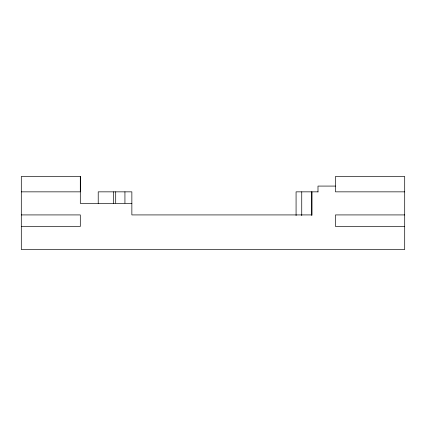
<?xml version="1.0" encoding="UTF-8"?>
<svg xmlns="http://www.w3.org/2000/svg" width="426" height="426" viewBox="0 0 426 426"><rect width="100%" height="100%" fill="white"/><g stroke="black" fill="none" stroke-linecap="round" stroke-linejoin="round"><path stroke-width="0.64" d="M404.7 191.849L335.475 191.849L335.475 176.465L404.7 176.465L404.7 249.535L21.3 249.535L21.3 176.465L80.306 176.465L80.306 203.383L131.858 203.383L131.858 214.922L311.843 214.922L311.843 191.849L311.843 215.647M113.391 203.383L113.391 191.849M131.858 203.383L131.858 191.849L98.22 191.849L98.22 203.383M335.475 186.077L317.993 186.077L317.993 192.004M21.3 191.849L80.306 191.849L80.306 176.465M317.993 191.849L296.075 191.849L296.075 215.647M21.3 214.922L80.306 214.922L80.306 226.462L21.3 226.462M404.7 214.922L335.475 214.922L335.475 226.462L404.7 226.462M301.741 191.849L301.741 215.647M124.935 191.849L124.935 203.085M115.702 191.849L115.702 203.085"/></g></svg>
